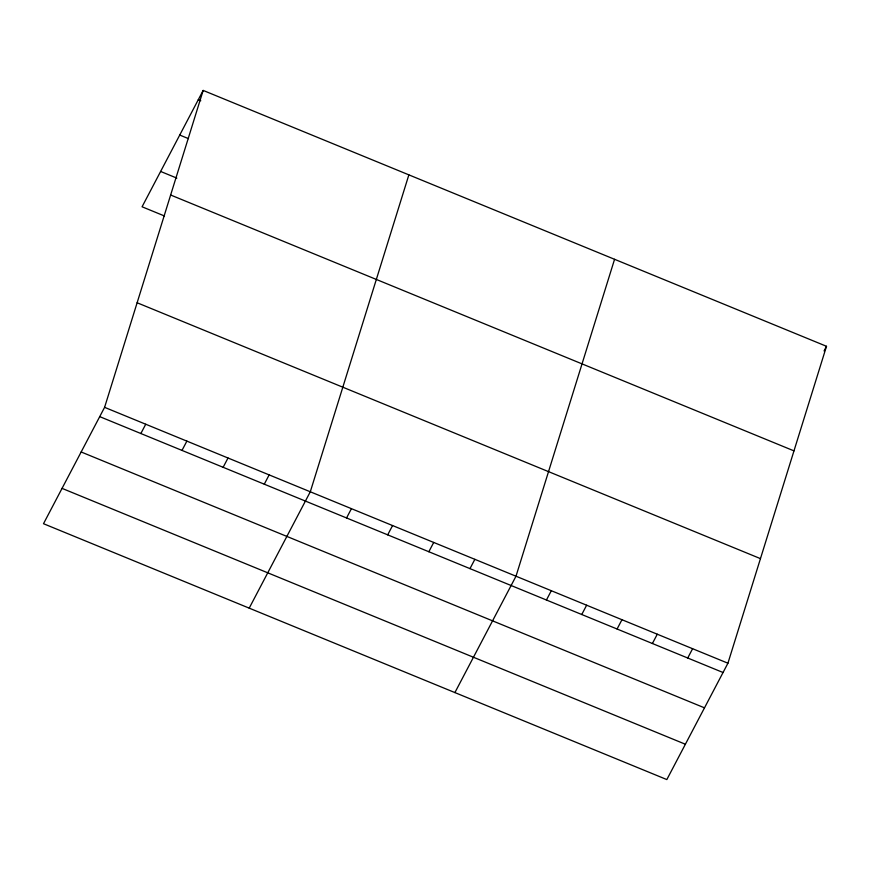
<?xml version="1.0" encoding="UTF-8"?>
<svg xmlns="http://www.w3.org/2000/svg" width="870" height="870" viewBox="0 0 870 870"><rect width="100%" height="100%" fill="white"/><g stroke="black" fill="none" stroke-linecap="round" stroke-linejoin="round"><path stroke-width="1.3" d="M104.596 407.345L203.167 90.426L826.5 346.293L727.929 663.212L666.833 779.574L43.5 523.707L104.596 407.345L727.929 663.212M408.867 174.859L310.296 491.778L249.201 608.152M614.568 259.293L515.997 576.223L454.901 692.585M203.167 90.426L142.071 206.788L164.506 215.999M140.853 433.521L145.736 424.234M181.993 450.41L186.876 441.123M223.133 467.299L228.016 458.001M264.273 484.188L269.156 474.889M346.554 517.965L351.437 508.667M387.694 534.843L392.577 525.556M428.834 551.732L433.717 542.445M469.974 568.621L474.857 559.334M546.436 600.006L551.319 590.719M581.758 614.514L586.641 605.215M617.08 629.01L621.963 619.712M652.402 643.506L657.285 634.219M824.064 350.936L826.5 346.293M687.724 658.003L692.607 648.715M198.284 99.713L200.774 100.735M179.731 135.046L188.464 138.635M160.624 171.455L176.827 178.111M170.64 195.01L793.973 450.877M137.123 302.76L760.456 558.627M99.713 416.632L723.046 672.51M81.16 451.976L704.504 707.843M62.053 488.374L685.386 744.241"/></g></svg>
